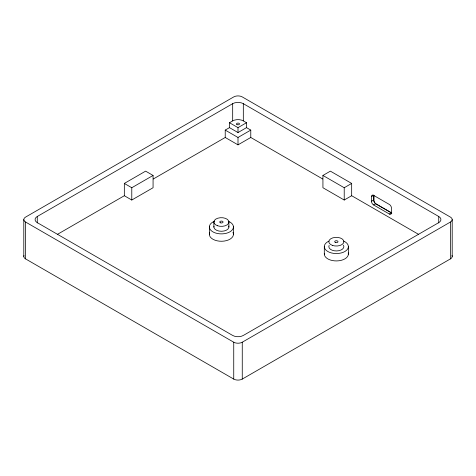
<?xml version="1.0" encoding="UTF-8"?>
<svg xmlns="http://www.w3.org/2000/svg" width="476" height="476" viewBox="0 0 476 476"><rect width="100%" height="100%" fill="white"/><g stroke="black" fill="none" stroke-linecap="round" stroke-linejoin="round"><path stroke-width="0.71" d="M37.271 222.946L37.271 216.491L232.681 103.673A7.527 4.343 0 0 1 243.319 103.673L438.729 216.491L438.729 222.946M124.331 195.725L124.331 183.433L145.62 171.146L153.07 175.448L153.07 187.734L131.781 200.027L124.331 195.725L57.56 234.275M229.486 127.639L229.486 122.725L232.681 120.88A7.527 4.343 0 0 1 243.319 120.88L246.514 122.725L246.514 127.639L238 132.554L229.486 127.639L225.225 130.097L225.225 137.475L153.32 178.988M124.331 183.433L131.781 187.734L153.07 175.448M229.486 122.725L238 127.639L246.514 122.725M225.225 130.097L238 137.475L250.775 130.097L250.775 137.475L322.68 178.988M225.225 137.475L238 144.847L250.775 137.475M351.669 195.725L344.219 200.027L322.93 187.734L322.93 175.448L330.38 171.146L351.669 183.433L351.669 195.725L418.44 234.275M322.93 175.448L344.219 187.734L351.669 183.433M371.464 196.582A3.011 1.737 60 0 1 373.595 195.356L389.344 204.448A3.011 1.737 60 0 1 391.474 208.137L391.474 212.808L389.344 214.033L373.595 204.942A3.011 1.737 60 0 1 371.464 201.253L371.464 196.582L373.595 195.356A3.011 1.737 60 0 1 373.612 195.047M371.464 201.253L373.595 200.027L373.595 195.356M373.595 204.942L375.725 203.71L391.474 212.808A3.011 1.737 60 0 1 389.344 214.033M25.561 222.024L233.74 342.214A6.021 3.475 0 0 0 242.26 342.214L450.439 222.024A6.021 3.475 0 0 0 450.439 217.11L242.26 96.914A6.021 3.475 0 0 0 233.74 96.914L25.561 217.11A6.021 3.475 0 0 0 25.561 222.024L25.561 258.89L233.74 379.086A6.021 3.475 0 0 0 242.26 379.086L450.439 258.89A6.021 3.475 0 0 0 451.998 255.535M246.514 127.639L250.775 130.097M391.802 213.117L376.147 204.079A3.011 1.737 60 0 1 374.017 200.396L374.017 195.333M452.2 219.567L452.2 256.433M450.439 222.024L450.439 258.89M348.378 246.384L348.378 254.196M344.219 187.734L344.219 200.027M324.305 246.384L324.305 254.196M243.319 103.673L243.319 120.88M242.26 342.214L242.26 379.086M238 127.639L238 132.554M238 137.475L238 144.847M233.74 342.214L233.74 379.086M233.43 226.719L233.43 234.531M232.681 103.673L232.681 120.88M228.92 221.887L228.92 227.076M213.873 221.887L213.873 227.076M209.363 226.719L209.363 234.531M131.781 187.734L131.781 200.027M23.8 219.567L23.8 256.433M25.561 258.89A6.021 3.475 0 0 1 24.002 255.535M37.271 216.491A7.527 4.343 0 0 0 37.271 222.637L232.681 335.455A7.527 4.343 0 0 0 243.319 335.455L438.729 222.637A7.527 4.343 0 0 0 438.729 216.491M375.725 203.71A3.011 1.737 60 0 1 373.595 200.027M228.742 225.993A7.527 4.343 0 0 1 221.632 231.282A7.527 4.343 0 0 1 213.962 226.261M232.96 232.371A12.043 6.95 0 0 1 221.774 241.261A12.043 6.95 0 0 1 209.648 232.8M228.778 221.447A12.043 6.95 0 0 1 230.086 231.752A12.043 6.95 0 0 1 212.201 231.425A12.043 6.95 0 0 1 214.628 221.191M343.422 245.128A7.527 4.343 0 0 1 336.58 250.947A7.527 4.343 0 0 1 329.118 245.39M348.236 252.887A12.043 6.95 0 0 1 336.722 260.925A12.043 6.95 0 0 1 324.352 253.321M343.726 241.112A12.043 6.95 0 0 1 345.207 251.31A12.043 6.95 0 0 1 327.476 251.31A12.043 6.95 0 0 1 328.964 241.112M236.935 124.569A1.505 0.869 0 0 0 239.452 124.176A1.505 0.869 0 0 0 237.613 123.111A1.505 0.869 0 0 0 236.935 124.569M217.431 225.719A7.527 4.343 0 0 0 228.92 222.161A7.527 4.343 0 0 0 217.841 218.192A7.527 4.343 0 0 0 217.431 225.719M220.424 222.798A1.654 0.958 0 0 0 223.042 222.125A1.654 0.958 0 0 0 220.721 221.15A1.654 0.958 0 0 0 220.424 222.798M335.491 242.504A1.654 0.958 0 0 0 337.996 241.701A1.654 0.958 0 0 0 335.538 240.85A1.654 0.958 0 0 0 335.491 242.504M332.379 245.378A7.527 4.343 0 0 0 343.862 241.826A7.527 4.343 0 0 0 332.783 237.857A7.527 4.343 0 0 0 332.379 245.378"/></g></svg>
